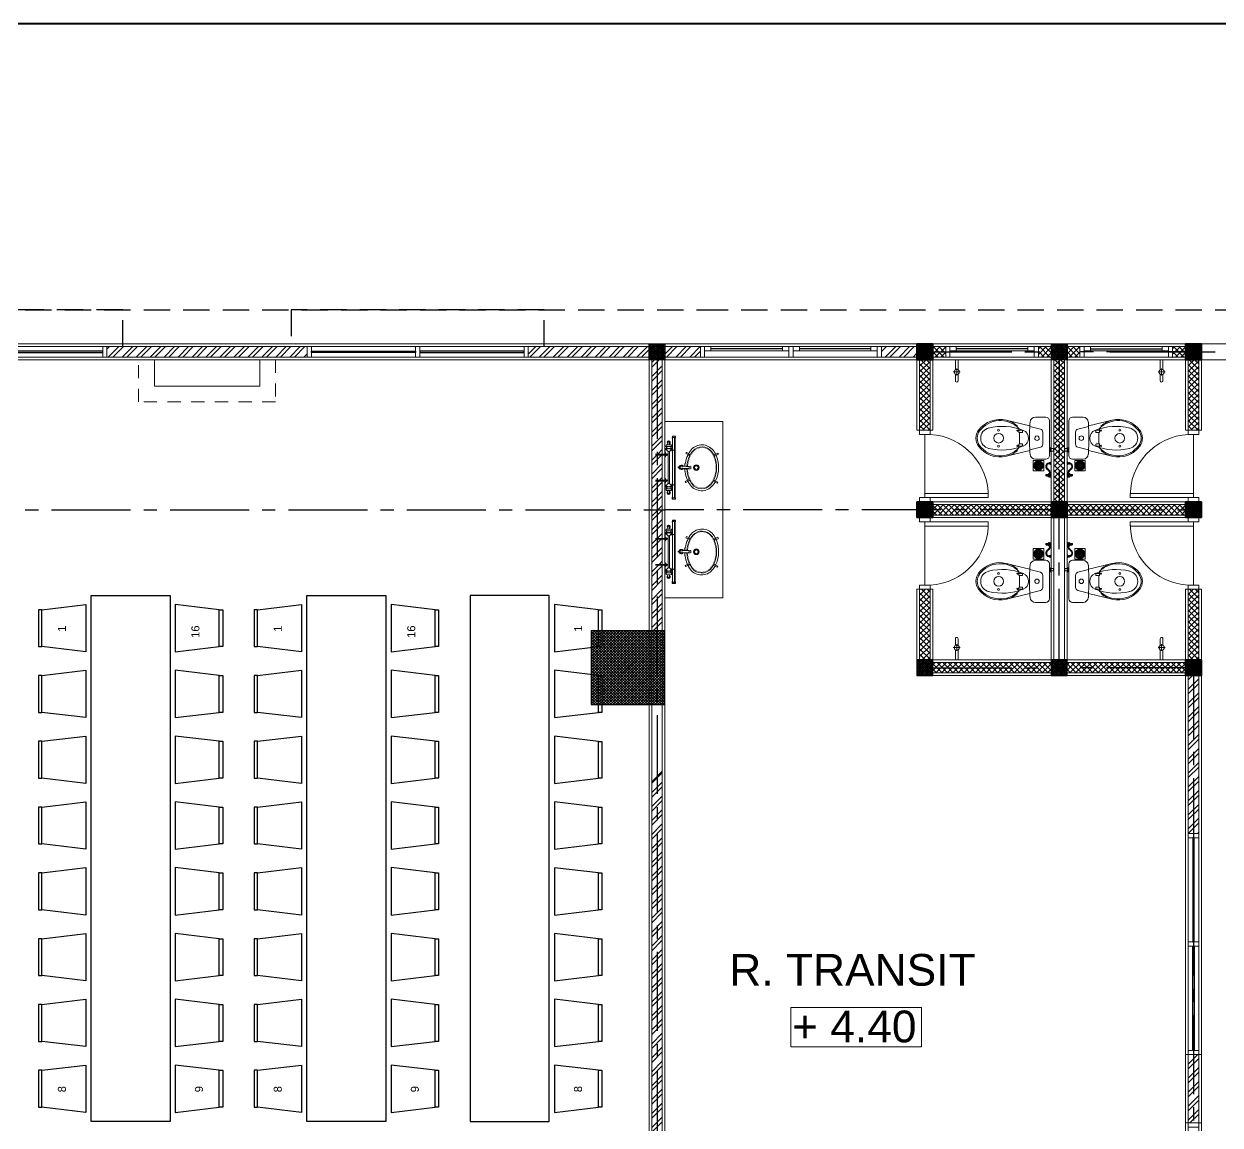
# Model space of a CAD drawing. Header units: inches. Extents: x 249 to 1192, y -18 to 440.
# Drawn here: x 293.65 to 305.01, y 214.03 to 224.49 of the extents above; entities that cross this region are included whole.
import ezdxf
from ezdxf.enums import TextEntityAlignment as Align

# ---------------------------------------------------------------- set-up
doc = ezdxf.new("R2010")
doc.units = ezdxf.units.IN
doc.header["$MEASUREMENT"] = 0
doc.set_wipeout_variables(frame=1)
for name, pattern in [('CENTER2', [1.125, 0.75, -0.125, 0.125, -0.125]), ('DASHED2', [0.375, 0.25, -0.125]), ('HIDDEN2', [0.1875, 0.125, -0.0625])]:
    doc.linetypes.add(name, pattern=pattern)
for name, color, linetype, lineweight in [('ARSIR BETON', 8, 'Continuous', 0), ('DINDING', 6, 'Continuous', 0), ('DINDING2', 137, 'Continuous', 20), ('GRS KOP', 1, 'Continuous', 40), ('KACA', 141, 'Continuous', 30), ('KOP', 7, 'Continuous', 20), ('KUSEN', 16, 'Continuous', 15), ('PARTISI', 113, 'Continuous', 15), ('SANITAIR', 6, 'Continuous', 9), ('TEXT (KET. RUANG)', 7, 'Continuous', 5)]:
    doc.layers.add(name, color=color, linetype=linetype, lineweight=lineweight)
for name, color, linetype in [('ARSIR DINDING', 64, 'Continuous'), ('AS', 15, 'CENTER2'), ('ATAP', 123, 'Continuous'), ('FURNITURE', 11, 'Continuous'), ('KOLOM', 5, 'Continuous')]:
    doc.layers.add(name, color=color, linetype=linetype)
doc.styles.add('ARIAL', font='arial.ttf')
doc.styles.get("Standard").update_dxf_attribs({"font": 'arial.ttf'})
pattern_1 = [(45, (706.158337, 203.688672), (-0.026516504, 0.026516504), []), (135, (706.158337, 203.688672), (-0.026516504, -0.026516504), [])]

# ---------------------------------------------------------------- blocks, each defined once
blk = doc.blocks.new('KOP-ARS')
at = {"layer": 'GRS KOP'}
blk.add_line((83, 54), (1, 54), dxfattribs=at)
at = {"layer": 'KOP'}
for tag, height, p in [('SUKMA', 0.2, (78, 9.9)), ('1:100', 0.25, (81.3, 5.5)), ('1:100', 0.25, (81.3, 4.9)), ('1:100', 0.25, (81.3, 4.3)), ('AR-01', 0.35, (78.15, 2.7)), ('10', 0.35, (81.3, 2.7)), ('2012', 0.35, (81.3, 1.7))]:
    blk.add_attdef(tag, text='', height=height, dxfattribs=at).set_placement(p, align=Align.MIDDLE)
for p in [(73.7, 5.325), (73.7, 4.725), (73.7, 4.125)]:
    blk.add_attdef('-', p, '', height=0.35, dxfattribs=at)
blk = doc.blocks.new('K1')
at = {"layer": 'ARSIR BETON'}
h = blk.add_hatch(dxfattribs=at)
h.set_pattern_fill('ANSI37', color=256, scale=0.15, style=0)
h.set_pattern_definition([(45, (258.37489, 277.120751), (-0.01325825, 0.01325825), []), (135, (258.37489, 277.120751), (-0.01325825, -0.01325825), [])])
h.paths.add_polyline_path([(259.125, 277.171), (259.125, 277.871), (258.425, 277.871), (258.425, 277.171)])
at = {"layer": 'KOLOM'}
blk.add_lwpolyline([(258.425, 277.171), (259.125, 277.171), (259.125, 277.871), (258.425, 277.871)], close=True, dxfattribs=at)
for points in [[(258.725, 277.571), (258.825, 277.471)], [(258.725, 277.471), (258.825, 277.571)]]:
    blk.add_lwpolyline(points, dxfattribs=at)
blk = doc.blocks.new('ELV.+4.40')
at = {"layer": 'TEXT (KET. RUANG)', "color": 1}
blk.add_lwpolyline([(5.397, 254.086), (6.64, 254.086), (6.64, 253.713), (5.397, 253.713)], close=True, dxfattribs=at)
at = {"layer": 'TEXT (KET. RUANG)'}
blk.add_text('+ 4.40', height=0.3015, dxfattribs=at).set_placement((5.409, 253.756))
blk = doc.blocks.new('K2')
at = {"layer": 'ARSIR BETON'}
h = blk.add_hatch(dxfattribs=at)
h.set_pattern_fill('ANSI37', color=256, scale=0.1, style=0)
h.set_pattern_definition([(45, (-38.743626, 268.082874), (-0.0088388, 0.0088388), []), (135, (-38.743626, 268.082874), (-0.0088388, -0.0088388), [])])
h.paths.add_polyline_path([(-38.594, 268.233), (-38.744, 268.233), (-38.744, 268.083), (-38.594, 268.083)])
at = {"layer": 'KOLOM'}
blk.add_lwpolyline([(-38.744, 268.083), (-38.594, 268.083), (-38.594, 268.233), (-38.744, 268.233)], close=True, dxfattribs=at)
blk = doc.blocks.new('p toilet')
at = {"layer": 'KUSEN'}
for points in [[(611.218, 191.392), (611.218, 191.992), (611.178, 191.992), (611.178, 191.392)], [(610.618, 191.342), (610.578, 191.342), (610.578, 191.442), (610.618, 191.442)], [(611.258, 191.342), (611.218, 191.342), (611.218, 191.442), (611.258, 191.442)]]:
    blk.add_lwpolyline(points, close=True, dxfattribs=at)
blk.add_lwpolyline([(611.218, 191.392), (610.618, 191.392)], dxfattribs=at)
blk.add_arc((611.198, 191.412), 0.581, 88.0266, 176.9943, dxfattribs=at)
blk = doc.blocks.new('fl drain')
at = {"linetype": 'ByBlock'}
for p, q in [((1397427, -107823), (1397379, -107871)), ((1397419, -107824), (1397379, -107864)), ((1397436, -107825), (1397381, -107881)), ((1397441, -107827), (1397383, -107886)), ((1397403, -107829), (1397384, -107847)), ((1397449, -107831), (1397386, -107893)), ((1397453, -107834), (1397428, -107859)), ((1397459, -107840), (1397433, -107865)), ((1397415, -107872), (1397390, -107897)), ((1397420, -107878), (1397395, -107903)), ((1397462, -107844), (1397399, -107906)), ((1397466, -107851), (1397407, -107910)), ((1397467, -107856), (1397412, -107912)), ((1397469, -107866), (1397422, -107913)), ((1397469, -107873), (1397429, -107913)), ((1397464, -107889), (1397445, -107908))]:
    blk.add_line(p, q, dxfattribs=at)
blk.add_lwpolyline([(1397369, -107923), (1397479, -107923), (1397479, -107813), (1397369, -107813)], close=True, dxfattribs=at)
blk.add_lwpolyline([(1397369, -107873), (1397369, -107813), (1397479, -107813), (1397479, -107873)], dxfattribs=at)
blk.add_circle((1397424, -107868), 50, dxfattribs=at)
for centre, radius, start, end in [((1397424, -107868), 45, 96.0576, 117.8538), ((1397424, -107868), 45, 74.2676, 86.8103), ((1397424, -107868), 45, 56.537, 67.1961), ((1397424, -107868), 45, 39.9003, 50.0997), ((1397424, -107868), 45, 152.1462, 173.9424), ((1397424, -107868), 45, 183.1897, 195.7324), ((1397424, -107868), 45, 202.8039, 213.463), ((1397424, -107868), 45, 219.9003, 230.0997), ((1397424, -107868), 45, 236.537, 247.1961), ((1397424, -107868), 45, 254.2676, 266.8103), ((1397418, -107875), 4, 315, 135), ((1397430, -107862), 4, 135, 315), ((1397424, -107868), 45, 276.0576, 297.8538), ((1397424, -107868), 45, 22.8039, 33.463), ((1397424, -107868), 45, 332.1462, 353.9424), ((1397424, -107868), 45, 3.1897, 15.7324)]:
    blk.add_arc(centre, radius, start, end, dxfattribs=at)
blk = doc.blocks.new('shower spray')
at = {"linetype": 'ByBlock'}
for p, q in [((1397467, -110426), (1397487, -110428)), ((1397467, -110464), (1397487, -110462)), ((1397472, -110436), (1397492, -110436)), ((1397472, -110455), (1397472, -110436)), ((1397472, -110455), (1397492, -110455)), ((1397474, -110439), (1397513, -110439)), ((1397474, -110440), (1397513, -110440)), ((1397474, -110450), (1397474, -110440)), ((1397474, -110442), (1397513, -110442)), ((1397474, -110445), (1397513, -110445)), ((1397474, -110445), (1397513, -110445)), ((1397474, -110447), (1397513, -110447)), ((1397474, -110449), (1397513, -110449)), ((1397474, -110451), (1397513, -110451)), ((1397475, -110438), (1397513, -110438)), ((1397475, -110452), (1397513, -110452)), ((1397477, -110437), (1397513, -110437)), ((1397477, -110453), (1397513, -110453)), ((1397492, -110436), (1397492, -110433)), ((1397492, -110454), (1397492, -110457)), ((1397513, -110453), (1397513, -110437)), ((1397515, -110453), (1397515, -110437)), ((1397518, -110448), (1397518, -110442)), ((1397470, -110548), (1397467, -110548)), ((1397470, -110570), (1397467, -110570)), ((1397470, -110548), (1397475, -110551)), ((1397470, -110570), (1397470, -110548)), ((1397470, -110570), (1397475, -110567)), ((1397475, -110567), (1397475, -110551)), ((1397475, -110557), (1397484, -110557)), ((1397475, -110557), (1397484, -110557)), ((1397475, -110558), (1397484, -110558)), ((1397475, -110559), (1397484, -110559)), ((1397475, -110559), (1397484, -110559)), ((1397475, -110560), (1397484, -110560)), ((1397475, -110561), (1397484, -110561)), ((1397475, -110561), (1397484, -110561)), ((1397475, -110562), (1397484, -110562)), ((1397484, -110559), (1397484, -110553)), ((1397484, -110559), (1397484, -110565)), ((1397488, -110559), (1397488, -110553)), ((1397488, -110559), (1397488, -110565))]:
    blk.add_line(p, q, dxfattribs=at)
for centre, radius, start, end in [((1397477, -110440), 3, 90, 180), ((1397477, -110450), 3, 180, 270), ((1397520, -110465), 44.4, 177.5941, 236.9604), ((1397520, -110465), 36.4, 177.5941, 236.9604), ((1397487, -110433), 5, 0, 84.9638), ((1397487, -110457), 5, 275.0362, 0), ((1397482, -110528), 36.3, 278.8136, 61.4463), ((1397480, -110529), 30.5, 285.3545, 59.4115), ((1397513, -110442), 5, 0, 90), ((1397513, -110448), 5, 270, 0), ((1397486, -110553), 2, 90, 175.3767), ((1397486, -110565), 2, 184.6233, 270), ((1397486, -110553), 2, 4.6233, 90), ((1397486, -110565), 2, 270, 355.3767)]:
    blk.add_arc(centre, radius, start, end, dxfattribs=at)
blk = doc.blocks.new('aertaer')
blk.add_wipeout([(12179, -107859), (12171, -107860), (12161, -107864), (12154, -107869), (12149, -107876), (12146, -107882), (12144, -107894), (12144, -107994), (12144, -108001), (12147, -108011), (12150, -108018), (12155, -108027), (12161, -108032), (12169, -108038), (12175, -108041), (12183, -108043), (12189, -108044), (12191, -108044), (12228, -108046), (12174, -108270), (12171, -108281), (12169, -108295), (12167, -108307), (12167, -108319), (12166, -108330), (12167, -108345), (12168, -108361), (12171, -108378), (12174, -108393), (12180, -108411), (12186, -108428), (12194, -108446), (12204, -108463), (12215, -108480), (12228, -108496), (12245, -108513), (12262, -108528), (12277, -108539), (12296, -108549), (12315, -108555), (12334, -108557), (12344, -108558), (12358, -108557), (12375, -108554), (12395, -108547), (12413, -108537), (12429, -108526), (12447, -108510), (12461, -108494), (12475, -108476), (12486, -108459), (12496, -108440), (12507, -108416), (12512, -108399), (12517, -108379), (12520, -108359), (12521, -108344), (12521, -108330), (12521, -108315), (12519, -108295), (12515, -108276), (12514, -108269), (12460, -108046), (12497, -108044), (12501, -108044), (12507, -108043), (12513, -108041), (12521, -108036), (12528, -108031), (12533, -108025), (12538, -108018), (12541, -108012), (12543, -108006), (12544, -107999), (12544, -107994), (12544, -107894), (12543, -107885), (12539, -107877), (12534, -107869), (12528, -107864), (12521, -107861), (12509, -107859)])
for p, q in [((12144, -107894), (12144, -107994)), ((12344, -107859), (12179, -107859)), ((12255, -107843), (12213, -107843)), ((12213, -107843), (12213, -107845)), ((12245, -107821), (12222, -107821)), ((12222, -107843), (12222, -107821)), ((12246, -107854), (12222, -107854)), ((12223, -107854), (12223, -107857)), ((12244, -107854), (12244, -107857)), ((12245, -107843), (12245, -107821)), ((12255, -107843), (12255, -107845)), ((12344, -107859), (12509, -107859)), ((12544, -107894), (12544, -107994)), ((12258, -107945), (12232, -108046)), ((12287, -107923), (12401, -107923)), ((12430, -107945), (12456, -108046)), ((12228, -108046), (12174, -108270)), ((12269, -108120), (12269, -108150)), ((12271, -108117), (12287, -108117)), ((12293, -108145), (12288, -108149)), ((12290, -108120), (12290, -108148)), ((12295, -108144), (12344, -108144)), ((12393, -108144), (12344, -108144)), ((12395, -108145), (12399, -108149)), ((12398, -108120), (12398, -108148)), ((12416, -108117), (12401, -108117)), ((12419, -108120), (12419, -108150)), ((12460, -108046), (12514, -108270)), ((12236, -108167), (12227, -108167)), ((12286, -108150), (12254, -108150)), ((12401, -108150), (12434, -108150)), ((12452, -108167), (12461, -108167))]:
    blk.add_line(p, q)
for centre, radius in [((12271, -108163), 5.5), ((12416, -108163), 5.5), ((12268, -108343), 9), ((12344, -108343), 46), ((12420, -108343), 9)]:
    blk.add_circle(centre, radius)
for centre, radius, start, end in [((12179, -107894), 35, 90, 180), ((12222, -107845), 8.8, 180, 270), ((12246, -107845), 8.8, 270, 0), ((12509, -107894), 35, 0, 90), ((12194, -107994), 50, 180, 266.7673), ((12287, -107953), 30, 90, 165.4417), ((12344, -107978), 21, 90, 270), ((12344, -107978), 21, 270, 90), ((12401, -107953), 30, 14.5583, 90), ((12494, -107994), 50, 273.2327, 0), ((12344, -105339), 2710, 266.7673, 270), ((12763, -108307), 532, 157.9172, 194.2114), ((12344, -108138), 80, 21.6454, 158.3546), ((12271, -108120), 2.93, 90, 180), ((12287, -108120), 2.93, 0, 90), ((12295, -108147), 2.93, 90, 134.5094), ((12344, -105339), 2710, 270, 273.2327), ((12393, -108147), 2.93, 45.4906, 90), ((12401, -108120), 2.93, 90, 180), ((12416, -108120), 2.93, 0, 90), ((11924, -108307), 532, 345.7886, 22.0828), ((11771, -108322), 678, 16.8329, 16.8439), ((12402, -108321), 234, 139.2052, 167.1341), ((12421, -108327), 245, 133.8551, 233.1242), ((12227, -108170), 2.93, 90, 139.664), ((12254, -108153), 2.93, 90, 133.8551), ((12254, -108153), 2.93, 90, 133.8551), ((12286, -108147), 2.93, 270, 314.5094), ((12401, -108147), 2.93, 225.4906, 270), ((12266, -108327), 245, 306.8758, 46.1449), ((12434, -108153), 2.93, 46.1449, 90), ((12461, -108170), 2.93, 40.336, 90), ((12286, -108321), 234, 12.8659, 40.7948), ((12419, -108330), 253, 166.2762, 233.178), ((12268, -108330), 253, 306.822, 13.7238), ((12344, -108413), 100, 193.4896, 346.5104), ((12342, -108434), 124, 232.9806, 270.8066), ((12342, -108434), 112, 232.9289, 270.9133), ((12346, -108434), 112, 269.0867, 307.0711), ((12346, -108434), 124, 269.1934, 307.0194)]:
    blk.add_arc(centre, radius, start, end)
blk = doc.blocks.new('toilet-dsr$0$PAKU')
for p in [(-2, 33), (2, 33)]:
    blk.add_line(p, (0, 0))
blk.add_lwpolyline([(-5, 33), (5, 33), (5, 35), (-5, 35)], close=True)
blk = doc.blocks.new('wastafel')
at = {"lineweight": 5, "ltscale": 0.5}
for p, q in [((4134.772, 1540.437), (4134.761, 1540.435)), ((4134.761, 1540.435), (4134.767, 1540.396)), ((4134.772, 1540.437), (4134.779, 1540.398)), ((4134.544, 1540.266), (4134.549, 1540.277)), ((4134.544, 1540.266), (4134.579, 1540.25)), ((4134.549, 1540.277), (4134.584, 1540.26)), ((4134.951, 1540.197), (4134.915, 1540.214)), ((4134.946, 1540.187), (4134.91, 1540.204)), ((4134.951, 1540.197), (4134.946, 1540.187)), ((4134.722, 1540.027), (4134.716, 1540.066)), ((4134.722, 1540.027), (4134.733, 1540.029)), ((4134.733, 1540.029), (4134.727, 1540.067))]:
    blk.add_line(p, q, dxfattribs=at)
for p, q in [((4135.129, 1540.207), (4134.902, 1540.031)), ((4135.129, 1540.207), (4135.132, 1540.202)), ((4135.131, 1540.205), (4134.904, 1540.028)), ((4135.055, 1540.081), (4135.059, 1540.114)), ((4135.082, 1540.126), (4135.095, 1540.136)), ((4135.125, 1540.097), (4135.095, 1540.136)), ((4135.105, 1540.122), (4135.123, 1540.136)), ((4135.112, 1540.086), (4135.125, 1540.097)), ((4135.115, 1540.11), (4135.132, 1540.124)), ((4134.676, 1539.855), (4134.902, 1540.031)), ((4134.678, 1539.852), (4134.904, 1540.028)), ((4135.047, 1540.04), (4135.051, 1540.042)), ((4135.048, 1540.04), (4135.053, 1540.032)), ((4135.05, 1540.029), (4135.062, 1540.039)), ((4135.052, 1540.043), (4135.058, 1540.036)), ((4135.053, 1540.032), (4135.11, 1539.959)), ((4135.059, 1540.036), (4135.116, 1539.963)), ((4135.063, 1540.072), (4135.099, 1540.067)), ((4134.766, 1539.88), (4134.753, 1539.87)), ((4134.784, 1539.831), (4134.753, 1539.87)), ((4134.815, 1539.895), (4134.782, 1539.899)), ((4134.823, 1539.885), (4134.818, 1539.849)), ((4134.853, 1539.888), (4134.859, 1539.881)), ((4134.858, 1539.893), (4134.855, 1539.89)), ((4134.867, 1539.887), (4134.855, 1539.878)), ((4134.858, 1539.892), (4134.864, 1539.884)), ((4134.858, 1539.88), (4134.915, 1539.807)), ((4134.864, 1539.885), (4134.921, 1539.812)), ((4134.676, 1539.855), (4134.679, 1539.85)), ((4134.764, 1539.856), (4134.746, 1539.843)), ((4134.773, 1539.845), (4134.755, 1539.831)), ((4134.797, 1539.841), (4134.784, 1539.831))]:
    blk.add_line(p, q)
at = {"lineweight": 5}
for p, q in [((4134.841, 1540.079), (4134.801, 1540.141)), ((4134.817, 1540.155), (4134.802, 1540.144)), ((4134.844, 1540.083), (4134.815, 1540.129)), ((4134.816, 1540.132), (4134.823, 1540.138)), ((4134.82, 1540.154), (4134.867, 1540.098)), ((4134.826, 1540.137), (4134.862, 1540.097)), ((4134.867, 1540.098), (4134.863, 1540.095)), ((4134.871, 1540.125), (4134.872, 1540.127)), ((4134.814, 1540.082), (4134.812, 1540.082)), ((4134.841, 1540.079), (4134.844, 1540.082)), ((4134.845, 1540.066), (4134.848, 1540.062)), ((4134.878, 1540.091), (4134.881, 1540.087))]:
    blk.add_line(p, q, dxfattribs=at)
at = {"const_width": 0.00306}
for points in [[(4134.597, 1540.26, -0.102908), (4134.667, 1540.339)], [(4134.667, 1540.339, -0.102908), (4134.763, 1540.384)], [(4134.763, 1540.384, -0.068407), (4134.819, 1540.389)], [(4134.819, 1540.389, -0.225565), (4134.9, 1540.346)], [(4134.9, 1540.346, -0.225565), (4134.918, 1540.256)], [(4134.594, 1540.118, -0.225565), (4134.576, 1540.208)], [(4134.576, 1540.208, -0.068407), (4134.597, 1540.26)], [(4134.918, 1540.256, -0.068407), (4134.897, 1540.204)], [(4134.675, 1540.075, -0.225565), (4134.594, 1540.118)], [(4134.816, 1540.117, -0.090064), (4134.731, 1540.08)], [(4134.897, 1540.204, -0.089645), (4134.838, 1540.133)], [(4134.731, 1540.08, -0.068407), (4134.675, 1540.075)]]:
    blk.add_lwpolyline(points, format="xyb", dxfattribs=at)
for points in [[(4135.155, 1540.194), (4135.137, 1540.218), (4135.125, 1540.209), (4135.122, 1540.204), (4135.124, 1540.203), (4135.126, 1540.207), (4135.136, 1540.215), (4135.152, 1540.195), (4135.138, 1540.184), (4135.139, 1540.182)], [(4135.136, 1540.215), (4135.128, 1540.209), (4135.144, 1540.188), (4135.152, 1540.195)], [(4135.119, 1540.078), (4135.075, 1540.135), (4135.061, 1540.124), (4135.105, 1540.067)], [(4135.075, 1540.043), (4135.072, 1540.046), (4135.04, 1540.022), (4135.043, 1540.019)], [(4134.803, 1539.832), (4134.759, 1539.889), (4134.773, 1539.9), (4134.817, 1539.843)], [(4134.848, 1539.867), (4134.845, 1539.87), (4134.877, 1539.895), (4134.879, 1539.891)], [(4134.681, 1539.826), (4134.663, 1539.85), (4134.675, 1539.859), (4134.68, 1539.86), (4134.681, 1539.858), (4134.676, 1539.857), (4134.666, 1539.849), (4134.682, 1539.829), (4134.696, 1539.84), (4134.697, 1539.838)], [(4134.666, 1539.849), (4134.674, 1539.856), (4134.69, 1539.836), (4134.682, 1539.829)]]:
    blk.add_lwpolyline(points, close=True)
for points in [[(4134.906, 1540.026), (4135.132, 1540.202), (4135.144, 1540.188), (4135.075, 1540.135)], [(4135.061, 1540.124), (4134.917, 1540.012)], [(4134.906, 1540.026), (4134.679, 1539.85), (4134.69, 1539.836), (4134.759, 1539.889)], [(4134.773, 1539.9), (4134.917, 1540.012)], [(4134.935, 1539.988), (4134.815, 1539.895), (4134.823, 1539.885), (4134.943, 1539.979)], [(4134.935, 1539.988), (4135.055, 1540.081), (4135.063, 1540.072), (4134.943, 1539.979)]]:
    blk.add_lwpolyline(points)
for points in [[(4135.076, 1540.099, 0.414214), (4135.078, 1540.099), (4135.079, 1540.1), (4135.061, 1540.124), (4135.037, 1540.105), (4135.038, 1540.104, 0.414214), (4135.04, 1540.104), (4135.058, 1540.117, -0.414214), (4135.062, 1540.117)], [(4135.085, 1540.087, -0.414214), (4135.085, 1540.09), (4135.086, 1540.09), (4135.105, 1540.067), (4135.081, 1540.048), (4135.08, 1540.049, -0.414214), (4135.081, 1540.052), (4135.098, 1540.065, 0.414214), (4135.099, 1540.07)], [(4134.793, 1539.88, -0.414214), (4134.793, 1539.877), (4134.792, 1539.876), (4134.773, 1539.9), (4134.797, 1539.919), (4134.798, 1539.918, -0.414214), (4134.797, 1539.915), (4134.78, 1539.901, 0.414214), (4134.779, 1539.897)], [(4134.803, 1539.867, 0.414214), (4134.8, 1539.868), (4134.799, 1539.867), (4134.817, 1539.843), (4134.841, 1539.862), (4134.84, 1539.863, 0.414214), (4134.838, 1539.863), (4134.82, 1539.849, -0.414214), (4134.816, 1539.85)]]:
    blk.add_lwpolyline(points, format="xyb", close=True)
for points in [[(4135.047, 1540.039), (4135.038, 1540.051, -0.414214), (4135.038, 1540.053), (4135.042, 1540.056, -0.414214), (4135.044, 1540.055), (4135.053, 1540.044)], [(4135.049, 1540.03), (4135.044, 1540.036, -0.414214), (4135.044, 1540.037), (4135.056, 1540.046, -0.414214), (4135.058, 1540.046), (4135.062, 1540.04)], [(4134.858, 1539.893), (4134.85, 1539.904, 0.414214), (4134.847, 1539.904), (4134.844, 1539.902, 0.414214), (4134.843, 1539.899), (4134.852, 1539.888)], [(4134.867, 1539.889), (4134.863, 1539.895, 0.414214), (4134.861, 1539.895), (4134.849, 1539.885, 0.414214), (4134.849, 1539.884), (4134.854, 1539.878)]]:
    blk.add_lwpolyline(points, format="xyb")
at = {"lineweight": 5}
for centre, radius in [((4134.778, 1540.19), 0.0267), ((4134.778, 1540.19), 0.0176), ((4134.854, 1540.077), 0.00161), ((4134.867, 1540.086), 0.00161), ((4134.88, 1540.055), 0.00401)]:
    blk.add_circle(centre, radius, dxfattribs=at)
for centre, radius, start, end in [((4134.823, 1540.131), 0.286, 126.6741, 150.1761), ((4134.823, 1540.131), 0.286, 103.172, 126.6741), ((4134.81, 1540.183), 0.233, 87.5187, 103.172), ((4134.807, 1540.185), 0.215, 97.5512, 100.61), ((4134.815, 1540.282), 0.134, 36.6741, 87.5187), ((4134.815, 1540.282), 0.134, 345.8294, 36.6741), ((4134.68, 1540.182), 0.134, 165.8294, 216.6741), ((4134.776, 1540.157), 0.233, 150.1761, 165.8294), ((4134.775, 1540.162), 0.215, 152.7381, 155.797), ((4134.72, 1540.302), 0.215, 332.7381, 335.797), ((4134.718, 1540.306), 0.233, 330.1761, 345.8294), ((4134.68, 1540.182), 0.134, 216.6741, 267.5187), ((4134.803, 1540.142), 0.00229, 126.6741, 212.4322), ((4134.817, 1540.13), 0.00229, 126.6741, 211.548), ((4134.818, 1540.153), 0.00229, 40.515, 126.6741), ((4134.677, 1540.327), 0.281, 299.9638, 303.5415), ((4134.824, 1540.136), 0.00229, 41.6149, 126.6741), ((4134.861, 1540.079), 0.0207, 179.7954, 72.5897), ((4134.861, 1540.079), 0.0161, 181.8939, 72.9819), ((4134.677, 1540.327), 0.281, 309.8533, 313.3843), ((4134.869, 1540.103), 0.00917, 221.6149, 252.9819), ((4134.864, 1540.128), 0.00764, 314.1265, 339.7577), ((4134.879, 1540.124), 0.00764, 134.8042, 159.7577), ((4134.672, 1540.333), 0.286, 314.8042, 330.1761), ((4134.684, 1540.281), 0.233, 267.5187, 283.172), ((4134.688, 1540.278), 0.215, 277.5512, 280.61), ((4134.672, 1540.333), 0.286, 283.172, 298.5491), ((4134.813, 1540.075), 0.00764, 93.1874, 118.5491), ((4134.813, 1540.09), 0.00764, 273.5904, 299.2216), ((4134.836, 1540.078), 0.00917, 1.8939, 31.548), ((4134.864, 1540.075), 0.0207, 216.4643, 36.6436)]:
    blk.add_arc(centre, radius, start, end, dxfattribs=at)
at = {"lineweight": 5, "ltscale": 0.6}
for centre, radius, start, end in [((4134.823, 1540.131), 0.267, 126.6741, 150.1761), ((4134.823, 1540.131), 0.267, 103.172, 126.6741), ((4134.81, 1540.183), 0.214, 87.5187, 103.172), ((4134.815, 1540.282), 0.115, 36.6741, 87.5187), ((4134.815, 1540.282), 0.115, 345.8294, 36.6741), ((4134.68, 1540.182), 0.115, 165.8294, 216.6741), ((4134.776, 1540.157), 0.214, 150.1761, 165.8294), ((4134.718, 1540.306), 0.214, 330.1761, 345.8294), ((4134.68, 1540.182), 0.115, 216.6741, 267.5187), ((4134.672, 1540.333), 0.267, 283.172, 303.7197), ((4134.672, 1540.333), 0.267, 309.7096, 330.1761), ((4134.684, 1540.281), 0.214, 267.5187, 283.172)]:
    blk.add_arc(centre, radius, start, end, dxfattribs=at)
for centre, radius, start, end in [((4135.128, 1540.13), 0.015, 247.8672, 187.8672), ((4135.128, 1540.13), 0.0075, 307.8672, 127.8672), ((4135.049, 1540.03), 0.001, 217.8672, 307.8672), ((4135.061, 1540.04), 0.001, 307.8672, 37.8672), ((4134.854, 1539.879), 0.001, 217.8672, 307.8672), ((4134.866, 1539.888), 0.001, 307.8672, 37.8672), ((4134.75, 1539.837), 0.015, 67.8672, 7.8672), ((4134.75, 1539.837), 0.0075, 127.8672, 307.8672)]:
    blk.add_arc(centre, radius, start, end)
at = {"extrusion": (6.49561e-14, 5.05073e-14, -1), "zscale": -0.001}
for p, xscale, yscale, rotation in [((-4135.058, 1540.099), 0.001000000000340506, 0.001000000000340506, 322.1327731584879), ((-4135.056, 1540.101), 0.001000000000069823, 0.001000000000069823, 52.13277315848794)]:
    blk.add_blockref('toilet-dsr$0$PAKU', p, dxfattribs=dict(at, xscale=xscale, yscale=yscale, rotation=rotation))
for p, xscale, yscale, zscale, rotation in [((4135.082, 1540.068), 0.001000000000069823, 0.001000000000069823, 0.001000000000069823, 307.8672268415121), ((4134.796, 1539.899), 0.001000000000069823, 0.001000000000069823, 0.001000000000069823, 127.8672268415121), ((4134.798, 1539.897), 0.001000000000340506, 0.001000000000340506, 0.001000000000340506, 37.86722684151209)]:
    blk.add_blockref('toilet-dsr$0$PAKU', p, dxfattribs=dict(xscale=xscale, yscale=yscale, zscale=zscale, rotation=rotation))
at = {"extrusion": (-6.49561e-14, -5.05073e-14, -1), "xscale": 0.001000000000069823, "yscale": 0.001000000000069823, "zscale": -0.001, "rotation": 232.1327731584879}
blk.add_blockref('toilet-dsr$0$PAKU', (-4134.822, 1539.866), dxfattribs=at)
blk = doc.blocks.new('Skran')
for p, q in [((-0.2, 0.012), (-0.138, 0.012)), ((-0.084, 0), (-0.149, 0)), ((-0.116, -0.033), (-0.116, 0.033)), ((-0.094, 0.012), (0, 0.012)), ((0, -0.012), (0, 0.012)), ((-0.2, -0.012), (-0.138, -0.012)), ((-0.094, -0.012), (0, -0.012))]:
    blk.add_line(p, q)
blk.add_circle((-0.116, 0), 0.0252)
blk.add_arc((-0.2, 0), 0.0125, 89.9992, 270.0008)
blk = doc.blocks.new('LANTAI 2')
at = {"layer": 'ARSIR DINDING'}
h = blk.add_hatch(dxfattribs=at)
h.set_pattern_fill('ANSI32', color=256, scale=0.25, style=0)
h.set_pattern_definition([(45, (706.15834, 205.18867), (-0.06629126, 0.06629126), []), (45, (706.20253, 205.18867), (-0.06629126, 0.06629126), [])])
h.paths.add_polyline_path([(722.159, 205.289), (724.06, 205.289), (724.06, 205.239), (722.159, 205.239)])
h.paths.add_polyline_path([(722.159, 205.239), (724.06, 205.239), (724.06, 205.189), (722.159, 205.189)])
h = blk.add_hatch(dxfattribs=at)
h.set_pattern_fill('ANSI32', color=256, scale=0.25, style=0)
h.set_pattern_definition([(45, (726.15962, 205.18867), (-0.066291, 0.066291), []), (45, (726.20381, 205.18867), (-0.066291, 0.066291), [])])
h.paths.add_polyline_path([(727.308, 205.289), (726.16, 205.289), (726.16, 205.239), (727.308, 205.239)])
h.paths.add_polyline_path([(727.308, 205.239), (726.16, 205.239), (726.16, 205.189), (727.308, 205.189)])
h = blk.add_hatch(dxfattribs=at)
h.set_pattern_fill('ANSI32', color=256, scale=0.25, style=0)
h.set_pattern_definition([(45, (727.45808, 205.18867), (-0.0662913, 0.0662913), []), (45, (727.502275, 205.18867), (-0.0662913, 0.0662913), [])])
h.paths.add_polyline_path([(727.458, 205.289), (727.458, 205.189), (727.795, 205.189), (727.795, 205.289)])
h.paths.add_polyline_path([(729.852, 205.189), (729.852, 205.289), (729.515, 205.289), (729.515, 205.189)])
h = blk.add_hatch(dxfattribs=at)
h.set_pattern_fill('ANSI37', color=256, scale=0.3, style=0)
h.set_pattern_definition([(45, (730.00197, 205.188672), (-0.0265165, 0.0265165), []), (135, (730.00197, 205.188672), (-0.0265165, -0.0265165), [])])
h.paths.add_polyline_path([(730.125, 205.289), (730.002, 205.289), (730.002, 205.239), (730.125, 205.239)])
h.paths.add_polyline_path([(730.125, 205.239), (730.002, 205.239), (730.002, 205.189), (730.125, 205.189)])
h.paths.add_polyline_path([(731.127, 205.239), (731.005, 205.239), (731.005, 205.189), (731.127, 205.189)])
h.paths.add_polyline_path([(731.127, 205.289), (731.005, 205.289), (731.005, 205.239), (731.127, 205.239)])
h.paths.add_polyline_path([(731.4, 205.289), (731.277, 205.289), (731.277, 205.239), (731.4, 205.239)])
h.paths.add_polyline_path([(731.4, 205.239), (731.277, 205.239), (731.277, 205.189), (731.4, 205.189)])
h.paths.add_polyline_path([(732.403, 205.239), (732.28, 205.239), (732.28, 205.189), (732.403, 205.189)])
h.paths.add_polyline_path([(732.403, 205.289), (732.28, 205.289), (732.28, 205.239), (732.403, 205.239)])
h = blk.add_hatch(dxfattribs=at)
h.set_pattern_fill('ANSI37', color=256, scale=0.3, style=0)
h.set_pattern_definition([(45, (729.87697, 202.31419), (-0.0265165, 0.0265165), []), (135, (729.87697, 202.31419), (-0.0265165, -0.0265165), [])])
h.paths.add_polyline_path([(732.528, 202.984), (732.428, 202.984), (732.428, 202.314), (732.528, 202.314)])
h.paths.add_polyline_path([(729.977, 202.984), (729.877, 202.984), (729.877, 202.314), (729.977, 202.314)])
h.paths.add_polyline_path([(731.127, 203.739), (730.002, 203.739), (730.002, 203.689), (731.127, 203.689)])
h.paths.add_polyline_path([(731.127, 203.789), (730.002, 203.789), (730.002, 203.739), (731.127, 203.739)])
h.paths.add_polyline_path([(731.202, 205.164), (731.152, 205.164), (731.152, 203.814), (731.202, 203.814)])
h.paths.add_polyline_path([(731.252, 205.164), (731.202, 205.164), (731.202, 203.814), (731.252, 203.814)])
h.paths.add_polyline_path([(732.528, 205.164), (732.428, 205.164), (732.428, 204.494), (732.528, 204.494)])
h.paths.add_polyline_path([(729.977, 205.164), (729.877, 205.164), (729.877, 204.494), (729.977, 204.494)])
h = blk.add_hatch(dxfattribs=at)
h.set_pattern_fill('ANSI32', color=256, scale=0.25, style=0)
h.set_pattern_definition([(45, (727.33308, 202.589185), (-0.0662913, 0.0662913), []), (45, (727.377275, 202.589185), (-0.0662913, 0.0662913), [])])
h.paths.add_polyline_path([(727.383, 203.739), (727.333, 203.739), (727.333, 202.589), (727.383, 202.589)])
h.paths.add_polyline_path([(727.433, 203.212), (727.383, 203.212), (727.383, 202.589), (727.433, 202.589)])
h.paths.add_polyline_path([(727.433, 203.459), (727.383, 203.459), (727.383, 203.22), (727.433, 203.22)])
h.paths.add_polyline_path([(727.433, 203.739), (727.383, 203.739), (727.383, 203.467), (727.433, 203.467)])
h.paths.add_polyline_path([(727.433, 204.012), (727.383, 204.012), (727.383, 203.739), (727.433, 203.739)])
h.paths.add_polyline_path([(727.383, 205.164), (727.333, 205.164), (727.333, 203.739), (727.383, 203.739)])
h.paths.add_polyline_path([(727.433, 204.259), (727.383, 204.259), (727.383, 204.02), (727.433, 204.02)])
h.paths.add_polyline_path([(727.433, 205.164), (727.383, 205.164), (727.383, 204.267), (727.433, 204.267)])
h = blk.add_hatch(dxfattribs=at)
h.set_pattern_fill('ANSI37', color=256, scale=0.3, style=0)
h.set_pattern_definition([(45, (731.277483, 203.68919), (-0.0265165, 0.0265165), []), (135, (731.277483, 203.68919), (-0.0265165, -0.0265165), [])])
h.paths.add_polyline_path([(731.277, 203.789), (732.403, 203.789), (732.403, 203.689), (731.277, 203.689)])
h = blk.add_hatch(dxfattribs=at)
h.set_pattern_fill('ANSI37', color=256, scale=0.3, style=0)
h.set_pattern_definition(pattern_1)
h.paths.add_polyline_path([(731.127, 202.189), (730.002, 202.189), (730.002, 202.289), (731.127, 202.289)])
h = blk.add_hatch(dxfattribs=at)
h.set_pattern_fill('ANSI37', color=256, scale=0.3, style=0)
h.set_pattern_definition(pattern_1)
h.paths.add_polyline_path([(731.277, 202.189), (732.403, 202.189), (732.403, 202.289), (731.277, 202.289)])
h = blk.add_hatch(dxfattribs=at)
h.set_pattern_fill('ANSI32', color=256, scale=0.25, style=0)
h.set_pattern_definition([(45, (732.428, 194.314185), (-0.0662913, 0.0662913), []), (45, (732.47219, 194.314185), (-0.0662913, 0.0662913), [])])
h.paths.add_polyline_path([(732.528, 200.664), (732.428, 200.664), (732.428, 202.164), (732.528, 202.164)])
h.paths.add_polyline_path([(732.528, 194.314), (732.428, 194.314), (732.428, 195.814), (732.528, 195.814)])
h = blk.add_hatch(dxfattribs=at)
h.set_pattern_fill('ANSI32', color=256, scale=0.25, style=0)
h.set_pattern_definition([(45, (727.33308, 194.39349), (-0.0662913, 0.0662913), []), (45, (727.377275, 194.39349), (-0.0662913, 0.0662913), [])])
h.paths.add_polyline_path([(727.333, 194.393), (727.383, 194.443), (727.383, 201.205), (727.333, 201.155)])
h.paths.add_polyline_path([(727.383, 194.443), (727.433, 194.493), (727.433, 201.255), (727.383, 201.205)])
h = blk.add_hatch(dxfattribs=at)
h.set_pattern_fill('ANSI32', color=256, scale=0.25, style=0)
h.set_pattern_definition([(45, (732.428, 197.91393), (-0.066291, 0.066291), []), (45, (732.47219, 197.91393), (-0.066291, 0.066291), [])])
h.paths.add_polyline_path([(732.428, 197.914), (732.528, 197.914), (732.528, 198.564), (732.428, 198.564)])
blk.add_line((727.333, 201.155), (727.433, 201.255), dxfattribs=at)
at = {"layer": 'AS'}
blk.add_line((732.478, 202.314), (732.478, 194.164), dxfattribs=at)
for points in [[(730.002, 205.239), (731.202, 205.239), (731.202, 203.739), (727.458, 203.739)], [(732.402, 205.239), (731.202, 205.239), (731.202, 203.739), (732.403, 203.739)], [(731.684, 205.239), (734.572, 205.239)], [(727.383, 205.164), (727.383, 177.239)], [(686.758, 203.739), (727.458, 203.739)], [(730.002, 202.239), (731.202, 202.239), (731.202, 203.739), (730.002, 203.739)], [(732.402, 202.239), (731.202, 202.239), (731.202, 203.739), (732.403, 203.739)]]:
    blk.add_lwpolyline(points, dxfattribs=at)
at = {"layer": 'ATAP', "linetype": 'DASHED2'}
for points in [[(685.258, 178.789), (684.933, 178.789), (684.933, 205.638), (695.508, 205.638), (695.508, 205.638), (727.808, 205.638), (734.997, 205.638), (734.997, 194.314)], [(722.309, 205.289), (722.309, 205.639), (720.06, 205.639), (719.91, 205.639), (719.91, 205.289)], [(726.31, 205.289), (726.31, 205.639), (724.06, 205.639), (723.91, 205.639), (723.91, 205.289)]]:
    blk.add_lwpolyline(points, dxfattribs=at)
at = {"layer": 'DINDING'}
for p, q in [((727.308, 205.164), (727.308, 191.079)), ((727.458, 191.079), (727.458, 205.164)), ((732.403, 202.314), (732.403, 194.164)), ((732.553, 202.314), (732.553, 194.164))]:
    blk.add_line(p, q, dxfattribs=at)
for points in [[(695.033, 205.314), (727.458, 205.314)], [(731.684, 205.314), (734.647, 205.314)], [(695.033, 205.164), (727.458, 205.164)], [(731.684, 205.164), (734.572, 205.164)], [(729.852, 202.314), (732.553, 202.314)], [(732.553, 202.164), (729.852, 202.164)]]:
    blk.add_lwpolyline(points, dxfattribs=at)
for points in [[(727.458, 205.314), (729.852, 205.314), (729.852, 205.164), (727.458, 205.164)], [(731.127, 205.314), (730.002, 205.314), (730.002, 205.164), (731.127, 205.164)], [(731.277, 205.314), (731.127, 205.314), (731.127, 203.663), (731.277, 203.663)], [(732.403, 205.314), (731.277, 205.314), (731.277, 205.164), (732.403, 205.164)], [(729.852, 204.494), (730.002, 204.494), (730.002, 205.164), (729.852, 205.164)], [(732.553, 204.494), (732.403, 204.494), (732.403, 205.164), (732.553, 205.164)], [(731.127, 203.664), (730.002, 203.664), (730.002, 203.814), (731.127, 203.814)], [(731.127, 203.814), (730.002, 203.814), (730.002, 203.664), (731.127, 203.664)], [(731.277, 203.664), (732.403, 203.664), (732.403, 203.814), (731.277, 203.814)], [(731.277, 203.814), (732.403, 203.814), (732.403, 203.664), (731.277, 203.664)], [(729.852, 202.984), (730.002, 202.984), (730.002, 202.314), (729.852, 202.314)], [(732.553, 202.984), (732.403, 202.984), (732.403, 202.314), (732.553, 202.314)], [(732.403, 198.564), (732.553, 198.564), (732.553, 197.914), (732.403, 197.914)]]:
    blk.add_lwpolyline(points, close=True, dxfattribs=at)
at = {"layer": 'DINDING2'}
for p, q in [((727.333, 205.164), (727.333, 191.079)), ((727.433, 191.079), (727.433, 205.164))]:
    blk.add_line(p, q, dxfattribs=at)
for points in [[(695.033, 205.289), (727.458, 205.289)], [(695.033, 205.189), (727.458, 205.189)], [(730.397, 202.189), (731.077, 202.189)], [(732.008, 202.189), (731.328, 202.189)]]:
    blk.add_lwpolyline(points, dxfattribs=at)
for points in [[(727.458, 205.289), (729.852, 205.289), (729.852, 205.189), (727.458, 205.189)], [(731.127, 205.289), (730.002, 205.289), (730.002, 205.189), (731.127, 205.189)], [(732.403, 205.289), (731.277, 205.289), (731.277, 205.189), (732.403, 205.189)], [(729.977, 204.494), (729.877, 204.494), (729.877, 205.164), (729.977, 205.164)], [(732.428, 204.494), (732.528, 204.494), (732.528, 205.164), (732.428, 205.164)], [(731.127, 203.789), (730.002, 203.789), (730.002, 203.689), (731.127, 203.689)], [(731.277, 203.789), (732.403, 203.789), (732.403, 203.689), (731.277, 203.689)], [(729.977, 202.314), (729.877, 202.314), (729.877, 202.984), (729.977, 202.984)], [(732.428, 202.314), (732.528, 202.314), (732.528, 202.984), (732.428, 202.984)], [(731.127, 202.189), (730.002, 202.189), (730.002, 202.289), (731.127, 202.289)], [(731.277, 202.189), (732.403, 202.189), (732.403, 202.289), (731.277, 202.289)], [(732.528, 200.664), (732.428, 200.664), (732.428, 202.164), (732.528, 202.164)], [(732.428, 197.914), (732.528, 197.914), (732.528, 198.564), (732.428, 198.564)]]:
    blk.add_lwpolyline(points, close=True, dxfattribs=at)
at = {"layer": 'KACA'}
for points in [[(722.119, 205.244), (721.129, 205.244), (721.129, 205.234), (722.119, 205.234)], [(724.1, 205.244), (725.09, 205.244), (725.09, 205.234), (724.1, 205.234)], [(726.12, 205.244), (725.13, 205.244), (725.13, 205.234), (726.12, 205.234)], [(732.473, 200.624), (732.473, 199.634), (732.483, 199.634), (732.483, 200.624)], [(732.473, 198.604), (732.473, 199.594), (732.483, 199.594), (732.483, 198.604)]]:
    blk.add_lwpolyline(points, close=True, dxfattribs=at)
for points in [[(728.575, 205.269), (727.895, 205.269)], [(729.415, 205.269), (728.735, 205.269)], [(730.905, 205.269), (730.225, 205.269)], [(731.5, 205.269), (732.18, 205.269)]]:
    blk.add_lwpolyline(points, dxfattribs=at)
at = {"layer": 'KUSEN'}
for points in [[(720.06, 205.189), (722.159, 205.189), (722.159, 205.289), (720.06, 205.289)], [(726.16, 205.189), (724.06, 205.189), (724.06, 205.289), (726.16, 205.289)], [(727.835, 205.289), (727.835, 205.189), (727.795, 205.189), (727.795, 205.289)], [(727.795, 205.189), (727.795, 205.289), (728.675, 205.289), (728.675, 205.189)], [(727.835, 205.249), (727.835, 205.289), (728.635, 205.289), (728.635, 205.249)], [(728.675, 205.289), (728.675, 205.189), (728.635, 205.189), (728.635, 205.289)], [(728.635, 205.189), (728.635, 205.289), (729.515, 205.289), (729.515, 205.189)], [(728.635, 205.289), (728.635, 205.189), (728.675, 205.189), (728.675, 205.289)], [(728.675, 205.249), (728.675, 205.289), (729.475, 205.289), (729.475, 205.249)], [(729.475, 205.289), (729.475, 205.189), (729.515, 205.189), (729.515, 205.289)], [(730.165, 205.289), (730.165, 205.189), (730.125, 205.189), (730.125, 205.289)], [(730.125, 205.189), (730.125, 205.289), (731.005, 205.289), (731.005, 205.189)], [(730.165, 205.249), (730.165, 205.289), (730.965, 205.289), (730.965, 205.249)], [(730.965, 205.289), (730.965, 205.189), (731.005, 205.189), (731.005, 205.289)], [(731.44, 205.289), (731.44, 205.189), (731.4, 205.189), (731.4, 205.289)], [(732.28, 205.189), (732.28, 205.289), (731.4, 205.289), (731.4, 205.189)], [(732.24, 205.249), (732.24, 205.289), (731.44, 205.289), (731.44, 205.249)], [(732.24, 205.289), (732.24, 205.189), (732.28, 205.189), (732.28, 205.289)], [(732.528, 200.664), (732.528, 198.564), (732.428, 198.564), (732.428, 200.664)], [(732.528, 197.914), (732.528, 195.814), (732.428, 195.814), (732.428, 197.914)]]:
    blk.add_lwpolyline(points, close=True, dxfattribs=at)
for points in [[(722.119, 205.189), (722.119, 205.289), (722.159, 205.289), (722.159, 205.189), (722.119, 205.189)], [(724.1, 205.189), (724.1, 205.289), (724.06, 205.289), (724.06, 205.189), (724.1, 205.189)], [(725.13, 205.189), (725.13, 205.289), (725.09, 205.289), (725.09, 205.189), (725.13, 205.189)], [(726.16, 205.189), (726.16, 205.289), (726.12, 205.289), (726.12, 205.189), (726.16, 205.189)], [(727.835, 205.249), (727.895, 205.249), (727.895, 205.289), (727.835, 205.289), (727.835, 205.249)], [(728.635, 205.249), (728.575, 205.249), (728.575, 205.289), (728.635, 205.289), (728.635, 205.249)], [(728.675, 205.249), (728.735, 205.249), (728.735, 205.289), (728.675, 205.289), (728.675, 205.249)], [(729.475, 205.249), (729.415, 205.249), (729.415, 205.289), (729.475, 205.289), (729.475, 205.249)], [(730.165, 205.249), (730.225, 205.249), (730.225, 205.289), (730.165, 205.289), (730.165, 205.249)], [(730.965, 205.249), (730.905, 205.249), (730.905, 205.289), (730.965, 205.289), (730.965, 205.249)], [(731.44, 205.249), (731.5, 205.249), (731.5, 205.289), (731.44, 205.289), (731.44, 205.249)], [(732.24, 205.249), (732.18, 205.249), (732.18, 205.289), (732.24, 205.289), (732.24, 205.249)], [(732.528, 200.664), (732.428, 200.664), (732.428, 200.624), (732.528, 200.624), (732.528, 200.664)], [(732.528, 199.634), (732.428, 199.634), (732.428, 199.594), (732.528, 199.594), (732.528, 199.634)], [(732.528, 198.604), (732.428, 198.604), (732.428, 198.564), (732.528, 198.564), (732.528, 198.604)], [(732.528, 197.914), (732.428, 197.914), (732.428, 197.874), (732.528, 197.874), (732.528, 197.914)]]:
    blk.add_lwpolyline(points, dxfattribs=at)
at = {"layer": 'PARTISI', "linetype": 'HIDDEN2'}
blk.add_lwpolyline([(723.759, 205.164), (723.759, 204.764), (722.46, 204.764), (722.46, 205.164)], dxfattribs=at)
at = {"layer": 'PARTISI'}
blk.add_lwpolyline([(723.61, 205.164), (723.61, 204.914), (722.609, 204.914), (722.609, 205.164)], dxfattribs=at)
at = {"layer": 'SANITAIR', "lineweight": 5}
blk.add_lwpolyline([(727.458, 204.577), (728.008, 204.577), (728.008, 202.901), (727.458, 202.901)], close=True, dxfattribs=at)
at = {"xscale": -1, "rotation": 180}
for p in [(766.052, 473.397), (768.596, 473.397), (768.596, 471.897), (771.147, 470.397)]:
    blk.add_blockref('K2', p, dxfattribs=at)
for p in [(768.596, -62.919), (768.596, -64.419), (768.596, -65.919), (769.871, -65.919)]:
    blk.add_blockref('K2', p)
at = {"xscale": -1}
for p in [(692.534, -62.919), (693.809, -62.919), (692.534, -64.419), (693.809, -64.419), (693.809, -65.919)]:
    blk.add_blockref('K2', p, dxfattribs=at)
for name, p, rotation in [('K2', (693.809, 473.397), 180), ('p toilet', (538.535, 815.072), 270), ('K2', (692.534, 471.897), 180), ('K2', (693.809, 471.897), 180), ('K2', (693.809, 470.397), 180)]:
    blk.add_blockref(name, p, dxfattribs=dict(rotation=rotation))
at = {"layer": 'KOLOM'}
blk.add_blockref('K1', (468.333, -75.282), dxfattribs=at)
at = {"layer": 'SANITAIR'}
for p, rotation in [((730.23, 205.164), 89.99999997925453), ((732.175, 202.314), 269.999999979298)]:
    blk.add_blockref('Skran', p, dxfattribs=dict(at, rotation=rotation))
at = {"layer": 'SANITAIR', "xscale": -1}
for p, rotation in [((732.175, 205.164), 270.0000000207455), ((730.23, 202.314), 90.00000002070209)]:
    blk.add_blockref('Skran', p, dxfattribs=dict(at, rotation=rotation))
at = {"layer": 'SANITAIR', "lineweight": 5, "rotation": 232.127058689593}
for p in [(2050.362, 4413.568), (2050.362, 4412.768)]:
    blk.add_blockref('wastafel', p, dxfattribs=at)
at = {"layer": 'SANITAIR'}
for name, p, xscale, yscale, zscale, rotation in [('fl drain', (829.067, -1066.227), -0.0009090909091755749, 0.0009090909091755749, 0.0009090909091755749, 270.0000000415894), ('shower spray', (2128.594, 93.622), 0.001, 0.001, 0.001, 180.0000000207455), ('shower spray', (-666.189, 93.622), -0.001, 0.001, 0.001, 180), ('fl drain', (633.338, -1066.227), 0.0009090909091755749, 0.0009090909091755749, 0.0009090909091755749, 89.99999997919939), ('fl drain', (829.067, 1473.705), 0.0009090909091755749, 0.0009090909091755749, 0.0009090909091755749, 269.9999999584539), ('shower spray', (2128.594, 313.856), -0.001, 0.001, 0.001, 359.9999999792979), ('fl drain', (633.338, 1473.705), -0.0009090909091755749, 0.0009090909091755749, 0.0009090909091755749, 90.00000002084406)]:
    blk.add_blockref(name, p, dxfattribs=dict(at, xscale=xscale, yscale=yscale, zscale=zscale, rotation=rotation))
at = {"layer": 'SANITAIR', "xscale": 0.001, "yscale": 0.001, "zscale": 0.001}
blk.add_blockref('shower spray', (-666.189, 313.856), dxfattribs=at)
at = {"layer": 'TEXT (KET. RUANG)'}
blk.add_blockref('ELV.+4.40', (723.256, -55.076), dxfattribs=at)
blk.add_text('R. TRANSIT', height=0.3015, rotation=360, dxfattribs=at).set_placement((728.069, 199.218))
at = {"layer": 'SANITAIR', "yscale": 0.001, "zscale": 0.001}
for p, xscale, rotation in [((838.97, 192.075), -0.001, 270.0000000415894), ((623.435, 192.075), 0.001, 89.99999997919939), ((838.97, 215.403), 0.001, 269.9999999584539), ((623.435, 215.403), -0.001, 90.00000002084406)]:
    blk.add_blockref('aertaer', p, dxfattribs=dict(at, xscale=xscale, rotation=rotation))
at = {"layer": 'DINDING'}
blk.add_lwpolyline([(731.127, 202.314), (731.277, 202.314), (731.277, 205.164), (731.127, 205.164)], close=True, dxfattribs=at)
at = {"layer": 'DINDING2'}
blk.add_lwpolyline([(731.152, 205.164), (731.252, 205.164), (731.252, 202.314), (731.152, 202.314)], close=True, dxfattribs=at)
at = {"xscale": -1}
for p, rotation in [((923.87, 815.072), 90), ((538.535, -407.594), 270)]:
    blk.add_blockref('p toilet', p, dxfattribs=dict(at, rotation=rotation))
at = {"rotation": 90.00000000000001}
blk.add_blockref('p toilet', (923.87, -407.594), dxfattribs=at)
blk = doc.blocks.new('kursi 16')
for points in [[(711.758, 210.75), (712.508, 210.75), (712.508, 205.753), (711.758, 205.753)], [(711.29, 210.264), (711.29, 210.614), (711.708, 210.664), (711.708, 210.214)], [(712.976, 210.264), (712.976, 210.614), (712.558, 210.664), (712.558, 210.214)], [(711.258, 210.614), (711.258, 210.264), (711.29, 210.264), (711.29, 210.614)], [(713.008, 210.614), (713.008, 210.264), (712.976, 210.264), (712.976, 210.614)], [(711.258, 209.989), (711.258, 209.639), (711.29, 209.639), (711.29, 209.989)], [(711.29, 209.639), (711.29, 209.989), (711.708, 210.039), (711.708, 209.589)], [(712.976, 209.639), (712.976, 209.989), (712.558, 210.039), (712.558, 209.589)], [(713.008, 209.989), (713.008, 209.639), (712.976, 209.639), (712.976, 209.989)], [(711.29, 209.014), (711.29, 209.364), (711.708, 209.414), (711.708, 208.964)], [(712.976, 209.014), (712.976, 209.364), (712.558, 209.414), (712.558, 208.964)], [(711.258, 209.364), (711.258, 209.014), (711.29, 209.014), (711.29, 209.364)], [(713.008, 209.364), (713.008, 209.014), (712.976, 209.014), (712.976, 209.364)], [(711.258, 208.739), (711.258, 208.389), (711.29, 208.389), (711.29, 208.739)], [(711.29, 208.389), (711.29, 208.739), (711.708, 208.789), (711.708, 208.339)], [(712.976, 208.389), (712.976, 208.739), (712.558, 208.789), (712.558, 208.339)], [(713.008, 208.739), (713.008, 208.389), (712.976, 208.389), (712.976, 208.739)], [(711.29, 207.764), (711.29, 208.114), (711.708, 208.164), (711.708, 207.714)], [(712.976, 207.764), (712.976, 208.114), (712.558, 208.164), (712.558, 207.714)], [(711.258, 208.114), (711.258, 207.764), (711.29, 207.764), (711.29, 208.114)], [(713.008, 208.114), (713.008, 207.764), (712.976, 207.764), (712.976, 208.114)], [(711.258, 207.489), (711.258, 207.139), (711.29, 207.139), (711.29, 207.489)], [(711.29, 207.139), (711.29, 207.489), (711.708, 207.539), (711.708, 207.089)], [(712.976, 207.139), (712.976, 207.489), (712.558, 207.539), (712.558, 207.089)], [(713.008, 207.489), (713.008, 207.139), (712.976, 207.139), (712.976, 207.489)], [(711.29, 206.514), (711.29, 206.864), (711.708, 206.914), (711.708, 206.464)], [(712.976, 206.514), (712.976, 206.864), (712.558, 206.914), (712.558, 206.464)], [(711.258, 206.864), (711.258, 206.514), (711.29, 206.514), (711.29, 206.864)], [(713.008, 206.864), (713.008, 206.514), (712.976, 206.514), (712.976, 206.864)], [(711.258, 206.239), (711.258, 205.889), (711.29, 205.889), (711.29, 206.239)], [(711.29, 205.889), (711.29, 206.239), (711.708, 206.289), (711.708, 205.839)], [(712.976, 205.889), (712.976, 206.239), (712.558, 206.289), (712.558, 205.839)], [(713.008, 206.239), (713.008, 205.889), (712.976, 205.889), (712.976, 206.239)]]:
    blk.add_lwpolyline(points, close=True)
at = {"char_height": 0.076, "rotation": 90, "style": 'ARIAL'}
for s, insert, attachment_point in [('1', (711.443, 210.464), 3), ('16', (712.711, 210.464), 3), ('8', (711.443, 206.089), 3), ('9', (712.822, 206.089), 9)]:
    blk.add_mtext_dynamic_manual_height_columns(s, width=0.10095, gutter_width=0.38, heights=[0], dxfattribs=dict(at, insert=insert, attachment_point=attachment_point))
blk = doc.blocks.new('kursi 8')
for points in [[(724.808, 212.098), (724.058, 212.098), (724.058, 207.101), (724.808, 207.101)], [(725.276, 211.612), (725.276, 211.962), (724.858, 212.012), (724.858, 211.562)], [(725.308, 211.962), (725.308, 211.612), (725.276, 211.612), (725.276, 211.962)], [(725.276, 210.987), (725.276, 211.337), (724.858, 211.387), (724.858, 210.937)], [(725.308, 211.337), (725.308, 210.987), (725.276, 210.987), (725.276, 211.337)], [(725.276, 210.362), (725.276, 210.712), (724.858, 210.762), (724.858, 210.312)], [(725.308, 210.712), (725.308, 210.362), (725.276, 210.362), (725.276, 210.712)], [(725.276, 209.737), (725.276, 210.087), (724.858, 210.137), (724.858, 209.687)], [(725.308, 210.087), (725.308, 209.737), (725.276, 209.737), (725.276, 210.087)], [(725.276, 209.112), (725.276, 209.462), (724.858, 209.512), (724.858, 209.062)], [(725.308, 209.462), (725.308, 209.112), (725.276, 209.112), (725.276, 209.462)], [(725.276, 208.487), (725.276, 208.837), (724.858, 208.887), (724.858, 208.437)], [(725.308, 208.837), (725.308, 208.487), (725.276, 208.487), (725.276, 208.837)], [(725.276, 207.862), (725.276, 208.212), (724.858, 208.262), (724.858, 207.812)], [(725.308, 208.212), (725.308, 207.862), (725.276, 207.862), (725.276, 208.212)], [(725.276, 207.237), (725.276, 207.587), (724.858, 207.637), (724.858, 207.187)], [(725.308, 207.587), (725.308, 207.237), (725.276, 207.237), (725.276, 207.587)]]:
    blk.add_lwpolyline(points, close=True)
at = {"char_height": 0.076, "attachment_point": 9, "rotation": 90, "style": 'ARIAL'}
for s, insert in [('1', (725.122, 211.813)), ('8', (725.122, 207.438))]:
    blk.add_mtext_dynamic_manual_height_columns(s, width=0.10095, gutter_width=0.38, heights=[0], dxfattribs=dict(at, insert=insert))

msp = doc.modelspace()

# ---------------------------------------------------------------- block references
at = {"layer": 'KOP'}
msp.add_blockref('KOP-ARS', (249.2179, 170.4885), dxfattribs=at)

# ---------------------------------------------------------------- next in the draw order: block references
msp.add_blockref('LANTAI 2', (-427.7223, 16.1343))

# ---------------------------------------------------------------- next in the draw order: block references
at = {"layer": 'FURNITURE'}
for name, p in [('kursi 16', (-417.4723, 8.3098)), ('kursi 16', (-415.4223, 8.3098)), ('kursi 8', (-426.1723, 6.9614))]:
    msp.add_blockref(name, p, dxfattribs=at)

doc.saveas('drawing.dxf')
